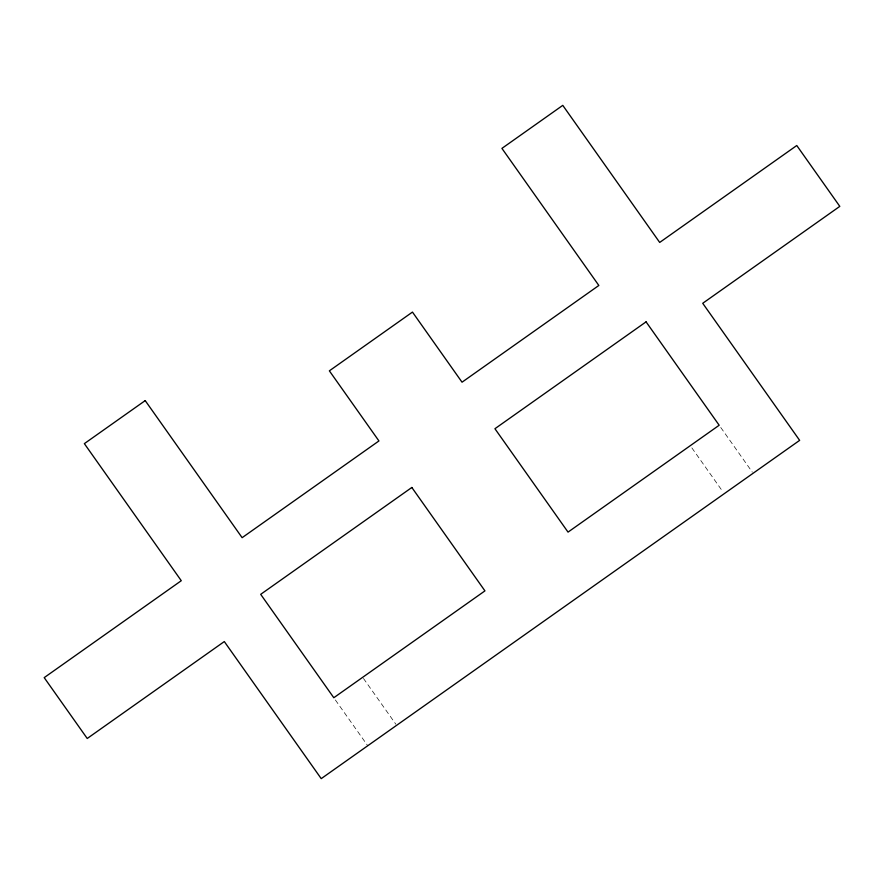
<?xml version="1.0" encoding="UTF-8"?>
<svg xmlns="http://www.w3.org/2000/svg" width="884" height="884" viewBox="0 0 884 884"><rect width="100%" height="100%" fill="white"/><g stroke="black" fill="none" stroke-linecap="round" stroke-linejoin="round"><path stroke-width="0.66" stroke-dasharray="4.42 3.31" d="M720.758 427.48L752.328 472.144M691.874 447.901L722.659 491.449M363.468 678.437L395.833 724.206M335.379 699.973L367.744 745.742"/><path stroke-width="1.33" d="M145.208 400.607L84.356 443.635L181.275 580.711L44.2 677.63L87.229 738.483L224.304 641.563L321.224 778.638L799.644 440.365L702.725 303.289L839.8 206.37L796.771 145.517L659.696 242.437L562.777 105.362L501.924 148.39L598.844 285.466L462.034 382.197L412.463 312.085L329.367 370.838L378.938 440.95L242.128 537.682L145.208 400.607M411.833 487.471L260.692 594.335L333.798 697.73L484.94 590.877L411.833 487.471M646.071 321.853L494.929 428.718L568.036 532.113L719.178 425.248L646.071 321.853"/></g></svg>
